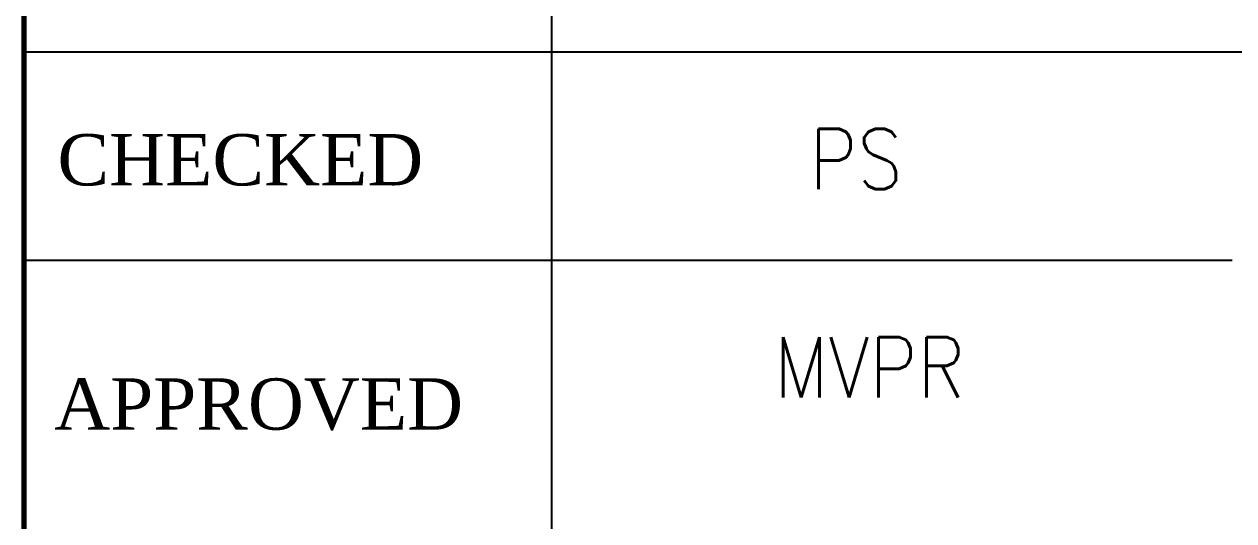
# Model space of a CAD drawing. Header units: inches. Extents: x -3311 to 1429, y -713 to 2436.
# Drawn here: x -3165.16 to -3121.25, y 2258.21 to 2276.24 of the extents above; entities that cross this region are included whole.
import ezdxf

# ---------------------------------------------------------------- set-up
doc = ezdxf.new("R2010")
doc.units = ezdxf.units.IN
doc.layers.add('HEL-070', color=4, linetype='Continuous', lineweight=70)
doc.layers.add('TXT-025', color=1, linetype='Continuous', lineweight=25)
doc.styles.add('ROMANS', font='simplex.shx', dxfattribs={"width": 0.88})
doc.styles.add('style5', font='romantic.ttf', dxfattribs={"height": 65})

msp = doc.modelspace()

# ---------------------------------------------------------------- linework, layer by layer
at = {"color": 3, "linetype": 'Continuous', "lineweight": -3}
for p, q in [((-3146.01, 2257.714), (-3146.01, 2284.003)), ((-3165.162, 2275.24), (-3121.303, 2275.24)), ((-3165.162, 2267.679), (-3121.303, 2267.679))]:
    msp.add_line(p, q, dxfattribs=at)
msp.add_lwpolyline([(-3121.303, 2275.24), (-3065.569, 2275.24)], dxfattribs=at)
at = {"layer": 'HEL-070'}
msp.add_lwpolyline([(-3020.576, 2233.325), (-3165.162, 2233.325), (-3165.162, 2284.003), (-3020.576, 2284.003)], close=True, dxfattribs=at)

# ---------------------------------------------------------------- texts
at = {"color": 1, "lineweight": -2, "ltscale": 0.8, "style": 'style5'}
for s, p in [('CHECKED', (-3163.954, 2270.388)), ('APPROVED ', (-3164.073, 2261.523))]:
    msp.add_text(s, height=1.8618, dxfattribs=at).set_placement(p)
at = {"layer": 'TXT-025', "char_height": 2.1907, "attachment_point": 1, "style": 'ROMANS'}
for s, width, insert in [('PS', 1812.24682, (-3136.651, 2272.441)), ('MVPR', 19.92584, (-3137.942, 2264.881))]:
    msp.add_mtext_dynamic_manual_height_columns(s, width=width, gutter_width=3125, heights=[0], dxfattribs=dict(at, insert=insert))

doc.saveas('drawing.dxf')
